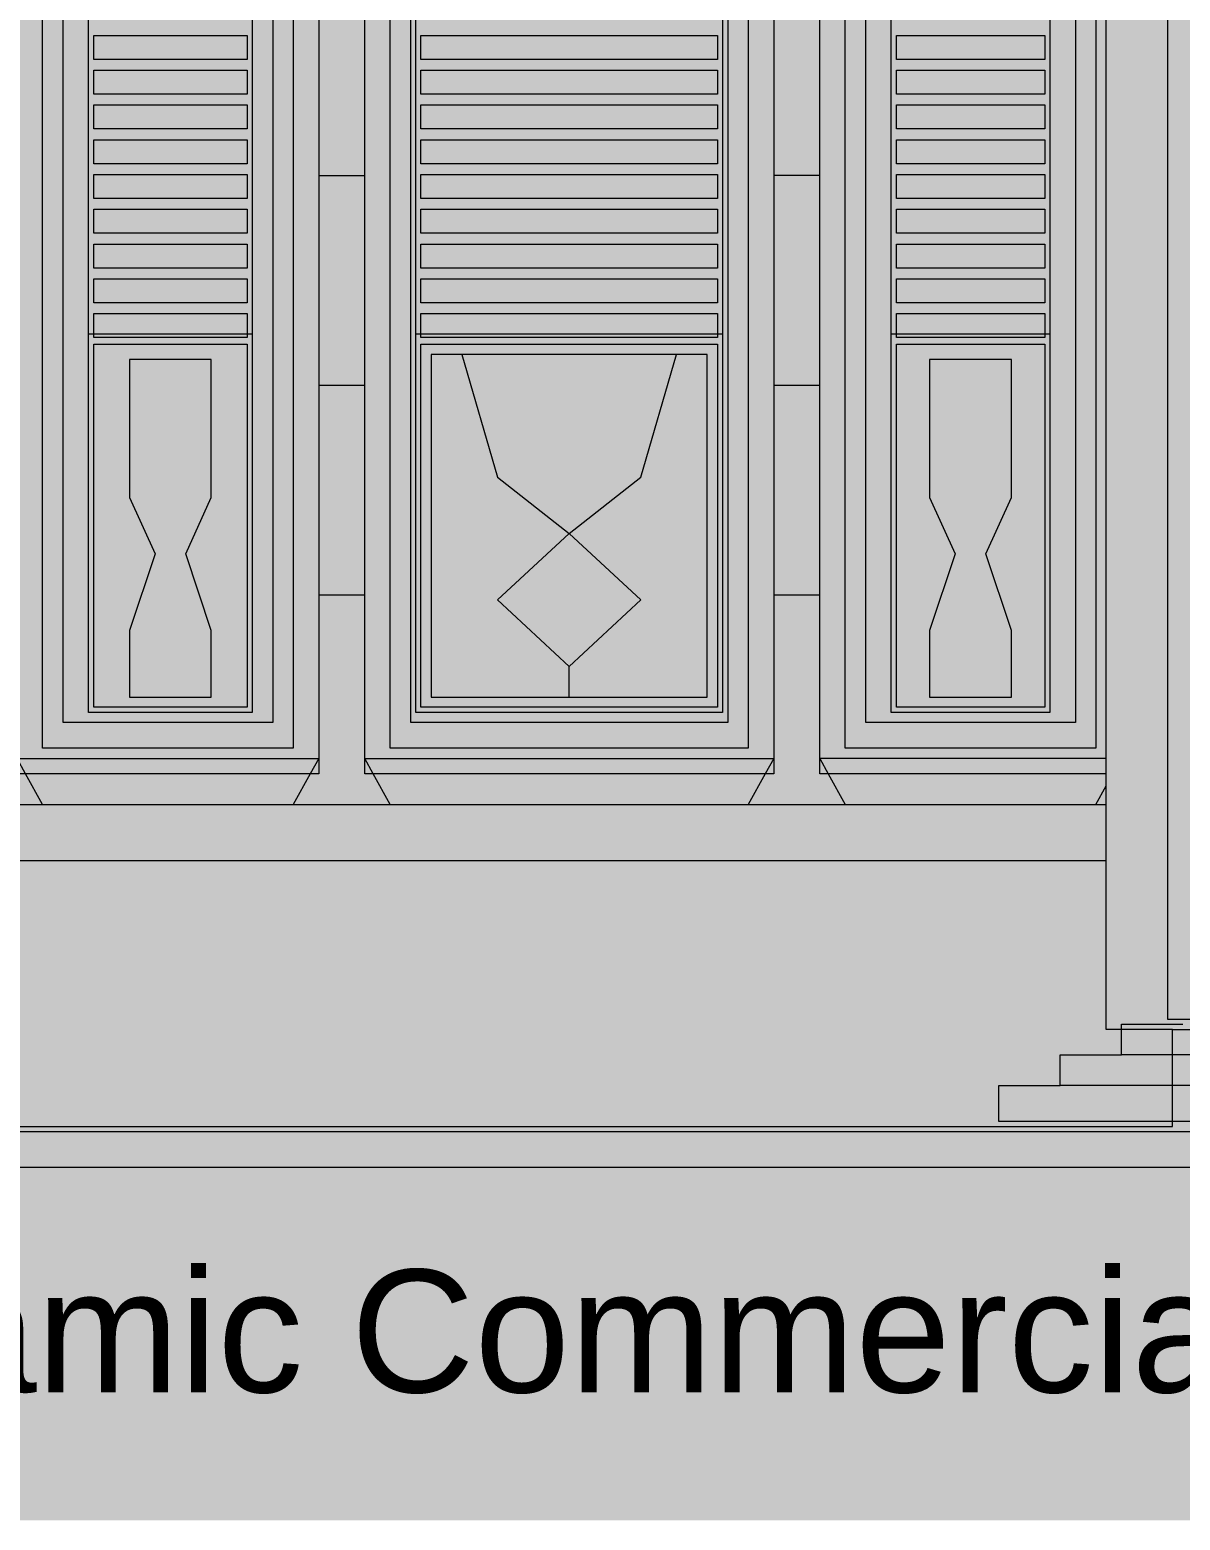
# Model space of a CAD drawing. Header units: millimetres. Extents: x -2412 to 16214, y -1176 to 12021.
# Drawn here: x 5260 to 8695, y -1176 to 3275 of the extents above; entities that cross this region are included whole.
import ezdxf
from ezdxf.enums import TextEntityAlignment as Align

# ---------------------------------------------------------------- set-up
doc = ezdxf.new("R2010")
doc.units = ezdxf.units.MM
for name, color, linetype, lineweight, true_color in [('00_WHITE_BACKGROUND', 7, 'Continuous', 18, 0xffffff), ('01_STRUCTURE', 7, 'Continuous', 18, 0x000000), ('03_FRAMES_DOORS', 7, 'Continuous', 18, 0x000000), ('04_GLAZING_SHUTTERS', 7, 'Continuous', 18, 0x000000), ('05_STONE_JOINTS', 7, 'Continuous', 18, 0x000000), ('08_STEPS', 7, 'Continuous', 18, 0x000000), ('10_REFERENCE_TITLE', 7, 'Continuous', 18, 0x000000)]:
    doc.layers.add(name, color=color, linetype=linetype, lineweight=lineweight, true_color=true_color)
doc.styles.add('REF_ARIAL', font='arial.ttf')

msp = doc.modelspace()

# ---------------------------------------------------------------- linework, layer by layer
at = {"layer": '00_WHITE_BACKGROUND', "lineweight": 18, "true_color": 0xffffff}
msp.add_solid([(-2412.2137, -1175.5725), (16213.7405, -1175.5725), (-2412.2137, 12015.2672), (16213.7405, 12015.2672)], dxfattribs=at)
at = {"layer": '01_STRUCTURE', "color": 7, "lineweight": 18, "true_color": 0x000000}
for points in [[(7618.3206, 2839.6947), (7618.3206, 3465.6489), (7618.3206, 4091.6031), (7618.3206, 4717.5573), (7618.3206, 5343.5115), (7618.3206, 5358.7786), (7619.2824, 5387.7405), (7622.1679, 5416.5649), (7626.9771, 5445.1603), (7633.6641, 5473.374), (7642.229, 5501.0992), (7652.6107, 5528.2137), (7664.7634, 5554.5954)], [(6122.1374, 2839.6947), (6122.1374, 2213.7405), (6122.1374, 1587.7863), (6122.1374, 1099.2366), (6122.1374, 1053.4351), (6096.687, 1053.4351), (5246.8244, 1053.4351), (5221.374, 1053.4351), (5221.374, 1099.2366), (5221.374, 1587.7863), (5221.374, 2213.7405), (5221.374, 2839.6947)], [(7480.916, 2213.7405), (7480.916, 1587.7863), (7480.916, 1099.2366), (7480.916, 1053.4351), (7455.4656, 1053.4351), (6284.9924, 1053.4351), (6259.542, 1053.4351), (6259.542, 1099.2366), (6259.542, 1587.7863), (6259.542, 2213.7405), (6259.542, 2839.6947)], [(8473.2824, 1053.4351), (7643.771, 1053.4351), (7618.3206, 1053.4351), (7618.3206, 1099.2366), (7618.3206, 1587.7863)], [(8671.7557, 290.0763), (8519.084, 290.0763), (8473.2824, 290.0763), (8473.2824, 793.8931), (8473.2824, 961.8321), (8473.2824, 1016.7939)], [(8671.7557, 290.0763), (10290.0763, 290.0763), (10412.2137, 290.0763), (10519.084, 290.0763), (10519.084, 656.4885)], [(4992.3664, 0), (8671.7557, 0), (8671.7557, 15.2672), (8671.7557, 122.1374), (8671.7557, 213.7405), (8671.7557, 290.0763)]]:
    msp.add_lwpolyline(points, dxfattribs=at)
at = {"layer": '03_FRAMES_DOORS', "color": 7, "lineweight": 18, "true_color": 0x000000}
for points in [[(6045.8015, 5297.7099), (6045.8015, 1129.771), (5297.7099, 1129.771), (5297.7099, 5297.7099)], [(7404.5802, 5297.7099), (7404.5802, 1129.771), (6335.8779, 1129.771), (6335.8779, 5297.7099)], [(8442.7481, 5297.7099), (8442.7481, 1129.771), (7694.6565, 1129.771), (7694.6565, 5297.7099)], [(5984.7328, 5251.9084), (5984.7328, 1206.1069), (5358.7786, 1206.1069), (5358.7786, 5251.9084)], [(7343.5115, 5251.9084), (7343.5115, 1206.1069), (6396.9466, 1206.1069), (6396.9466, 5251.9084)], [(8381.6794, 5251.9084), (8381.6794, 1206.1069), (7755.7252, 1206.1069), (7755.7252, 5251.9084)], [(8473.2824, 1099.2366), (8473.2824, 3618.3206), (8519.084, 3618.3206)], [(10244.2748, 320.6107), (10335.8779, 320.6107), (10335.8779, 3404.5802), (8656.4885, 3404.5802), (8656.4885, 320.6107), (8702.2901, 320.6107), (8748.0916, 320.6107)], [(7618.3206, 1587.7863), (7618.3206, 2213.7405)], [(5297.7099, 961.8321), (5246.8244, 1053.4351), (5221.374, 1099.2366), (6122.1374, 1099.2366), (6096.687, 1053.4351), (6045.8015, 961.8321)], [(6335.8779, 961.8321), (6284.9924, 1053.4351), (6259.542, 1099.2366), (7480.916, 1099.2366), (7455.4656, 1053.4351), (7404.5802, 961.8321)]]:
    msp.add_lwpolyline(points, dxfattribs=at)
msp.add_lwpolyline([(8473.2824, 1099.2366), (7618.3206, 1099.2366), (7643.771, 1053.4351), (7694.6565, 961.8321), (8442.7481, 961.8321), (8473.2824, 1016.7939), (8473.2824, 1053.4351)], close=True, dxfattribs=at)
at = {"layer": '04_GLAZING_SHUTTERS', "color": 7, "lineweight": 18, "true_color": 0x000000}
for points in [[(5435.1145, 2366.4122), (5435.1145, 4519.084)], [(5923.6641, 4519.084), (5923.6641, 2366.4122)], [(6412.2137, 2366.4122), (6412.2137, 4519.084)], [(7328.2443, 4519.084), (7328.2443, 2366.4122)], [(7832.0611, 2366.4122), (7832.0611, 4519.084)], [(8305.3435, 4519.084), (8305.3435, 2366.4122)], [(5450.3817, 2366.4122), (5450.3817, 2427.4809), (5908.3969, 2427.4809), (5908.3969, 2366.4122)], [(6427.4809, 2366.4122), (6427.4809, 2427.4809), (7312.9771, 2427.4809), (7312.9771, 2366.4122)], [(7847.3282, 2366.4122), (7847.3282, 2427.4809), (8290.0763, 2427.4809), (8290.0763, 2366.4122)], [(5450.3817, 2366.4122), (5435.1145, 2366.4122)], [(5923.6641, 2366.4122), (5923.6641, 1236.6412), (5435.1145, 1236.6412), (5435.1145, 2366.4122)], [(5908.3969, 2366.4122), (5450.3817, 2366.4122)], [(5908.3969, 2366.4122), (5908.3969, 2355.7252), (5450.3817, 2355.7252), (5450.3817, 2366.4122)], [(5923.6641, 2366.4122), (5908.3969, 2366.4122)], [(6427.4809, 2366.4122), (6412.2137, 2366.4122)], [(7328.2443, 2366.4122), (7328.2443, 1236.6412), (6412.2137, 1236.6412), (6412.2137, 2366.4122)], [(7312.9771, 2366.4122), (6427.4809, 2366.4122)], [(7312.9771, 2366.4122), (7312.9771, 2355.7252), (6427.4809, 2355.7252), (6427.4809, 2366.4122)], [(7328.2443, 2366.4122), (7312.9771, 2366.4122)], [(7847.3282, 2366.4122), (7832.0611, 2366.4122)], [(8305.3435, 2366.4122), (8305.3435, 1236.6412), (7832.0611, 1236.6412), (7832.0611, 2366.4122)], [(8290.0763, 2366.4122), (7847.3282, 2366.4122)], [(8290.0763, 2366.4122), (8290.0763, 2355.7252), (7847.3282, 2355.7252), (7847.3282, 2366.4122)], [(8305.3435, 2366.4122), (8290.0763, 2366.4122)], [(6549.6183, 2305.3435), (6458.0153, 2305.3435), (6458.0153, 1282.4427), (6870.229, 1282.4427)], [(7190.8397, 2305.3435), (6549.6183, 2305.3435)], [(6549.6183, 2305.3435), (6656.4885, 1938.9313), (6870.229, 1770.9924)], [(6870.229, 1770.9924), (7083.9695, 1938.9313), (7190.8397, 2305.3435)], [(6870.229, 1282.4427), (7282.4427, 1282.4427), (7282.4427, 2305.3435), (7190.8397, 2305.3435)], [(6870.229, 1770.9924), (6656.4885, 1572.5191), (6870.229, 1374.0458)], [(6870.229, 1374.0458), (7083.9695, 1572.5191), (6870.229, 1770.9924)], [(6870.229, 1282.4427), (6870.229, 1374.0458)]]:
    msp.add_lwpolyline(points, dxfattribs=at)
for points in [[(5450.3817, 3258.0153), (5908.3969, 3258.0153), (5908.3969, 3186.2595), (5450.3817, 3186.2595)], [(6427.4809, 3258.0153), (7312.9771, 3258.0153), (7312.9771, 3186.2595), (6427.4809, 3186.2595)], [(7847.3282, 3258.0153), (8290.0763, 3258.0153), (8290.0763, 3186.2595), (7847.3282, 3186.2595)], [(5450.3817, 3154.1985), (5908.3969, 3154.1985), (5908.3969, 3082.4427), (5450.3817, 3082.4427)], [(6427.4809, 3154.1985), (7312.9771, 3154.1985), (7312.9771, 3082.4427), (6427.4809, 3082.4427)], [(7847.3282, 3154.1985), (8290.0763, 3154.1985), (8290.0763, 3082.4427), (7847.3282, 3082.4427)], [(5450.3817, 3050.3817), (5908.3969, 3050.3817), (5908.3969, 2978.626), (5450.3817, 2978.626)], [(6427.4809, 3050.3817), (7312.9771, 3050.3817), (7312.9771, 2978.626), (6427.4809, 2978.626)], [(7847.3282, 3050.3817), (8290.0763, 3050.3817), (8290.0763, 2978.626), (7847.3282, 2978.626)], [(5450.3817, 2946.5649), (5908.3969, 2946.5649), (5908.3969, 2874.8092), (5450.3817, 2874.8092)], [(6427.4809, 2946.5649), (7312.9771, 2946.5649), (7312.9771, 2874.8092), (6427.4809, 2874.8092)], [(7847.3282, 2946.5649), (8290.0763, 2946.5649), (8290.0763, 2874.8092), (7847.3282, 2874.8092)], [(5450.3817, 2842.7481), (5908.3969, 2842.7481), (5908.3969, 2770.9924), (5450.3817, 2770.9924)], [(6427.4809, 2842.7481), (7312.9771, 2842.7481), (7312.9771, 2770.9924), (6427.4809, 2770.9924)], [(7847.3282, 2842.7481), (8290.0763, 2842.7481), (8290.0763, 2770.9924), (7847.3282, 2770.9924)], [(5450.3817, 2738.9313), (5908.3969, 2738.9313), (5908.3969, 2667.1756), (5450.3817, 2667.1756)], [(6427.4809, 2738.9313), (7312.9771, 2738.9313), (7312.9771, 2667.1756), (6427.4809, 2667.1756)], [(7847.3282, 2738.9313), (8290.0763, 2738.9313), (8290.0763, 2667.1756), (7847.3282, 2667.1756)], [(5450.3817, 2635.1145), (5908.3969, 2635.1145), (5908.3969, 2563.3588), (5450.3817, 2563.3588)], [(6427.4809, 2635.1145), (7312.9771, 2635.1145), (7312.9771, 2563.3588), (6427.4809, 2563.3588)], [(7847.3282, 2635.1145), (8290.0763, 2635.1145), (8290.0763, 2563.3588), (7847.3282, 2563.3588)], [(5450.3817, 2531.2977), (5908.3969, 2531.2977), (5908.3969, 2459.542), (5450.3817, 2459.542)], [(6427.4809, 2531.2977), (7312.9771, 2531.2977), (7312.9771, 2459.542), (6427.4809, 2459.542)], [(7847.3282, 2531.2977), (8290.0763, 2531.2977), (8290.0763, 2459.542), (7847.3282, 2459.542)], [(5450.3817, 2335.8779), (5908.3969, 2335.8779), (5908.3969, 1251.9084), (5450.3817, 1251.9084)], [(6427.4809, 2335.8779), (7312.9771, 2335.8779), (7312.9771, 1251.9084), (6427.4809, 1251.9084)], [(7847.3282, 2335.8779), (8290.0763, 2335.8779), (8290.0763, 1251.9084), (7847.3282, 1251.9084)], [(5557.2519, 2290.0763), (5557.2519, 1877.8626), (5633.5878, 1709.9237), (5557.2519, 1480.916), (5557.2519, 1282.4427), (5801.5267, 1282.4427), (5801.5267, 1480.916), (5725.1908, 1709.9237), (5801.5267, 1877.8626), (5801.5267, 2290.0763)], [(7946.5649, 2290.0763), (7946.5649, 1877.8626), (8022.9008, 1709.9237), (7946.5649, 1480.916), (7946.5649, 1282.4427), (8190.8397, 1282.4427), (8190.8397, 1480.916), (8114.5038, 1709.9237), (8190.8397, 1877.8626), (8190.8397, 2290.0763)]]:
    msp.add_lwpolyline(points, close=True, dxfattribs=at)
at = {"layer": '05_STONE_JOINTS', "color": 7, "lineweight": 18, "true_color": 0x000000}
for points in [[(6122.1374, 3465.6489), (6122.1374, 2839.6947), (6259.542, 2839.6947), (6259.542, 3465.6489)], [(7480.916, 2839.6947), (7480.916, 2213.7405), (7618.3206, 2213.7405), (7618.3206, 2839.6947)]]:
    msp.add_lwpolyline(points, close=True, dxfattribs=at)
for points in [[(7480.916, 3465.6489), (7480.916, 2839.6947)], [(6122.1374, 2213.7405), (6259.542, 2213.7405)], [(6122.1374, 1587.7863), (6259.542, 1587.7863)], [(7480.916, 1587.7863), (7618.3206, 1587.7863)], [(4992.3664, 961.8321), (5297.7099, 961.8321), (6045.8015, 961.8321), (6335.8779, 961.8321), (7404.5802, 961.8321), (7694.6565, 961.8321)], [(8442.7481, 961.8321), (8473.2824, 961.8321)], [(4992.3664, 793.8931), (8473.2824, 793.8931)]]:
    msp.add_lwpolyline(points, dxfattribs=at)
at = {"layer": '08_STEPS', "color": 7, "lineweight": 18, "true_color": 0x000000}
for points in [[(8519.084, 213.7405), (8519.084, 290.0763), (8519.084, 305.3435), (8702.2901, 305.3435)], [(8335.8779, 122.1374), (8335.8779, 213.7405), (8519.084, 213.7405)], [(10412.2137, 213.7405), (10290.0763, 213.7405), (8671.7557, 213.7405), (8519.084, 213.7405)], [(10595.4198, 122.1374), (10778.626, 122.1374), (10778.626, 15.2672), (10290.0763, 15.2672), (8671.7557, 15.2672), (8152.6718, 15.2672), (8152.6718, 122.1374), (8335.8779, 122.1374)], [(10595.4198, 122.1374), (10290.0763, 122.1374), (8671.7557, 122.1374), (8335.8779, 122.1374)]]:
    msp.add_lwpolyline(points, dxfattribs=at)
msp.add_lwpolyline([(-2412.2137, -15.2672), (16213.7405, -15.2672), (16213.7405, -122.1374), (-2412.2137, -122.1374)], close=True, dxfattribs=at)

# ---------------------------------------------------------------- texts
at = {"layer": '10_REFERENCE_TITLE', "lineweight": 18, "true_color": 0x000000, "style": 'REF_ARIAL'}
msp.add_text('Modern Islamic Commercial Elevation', height=366.412214, dxfattribs=at).set_placement((6900.7634, -793.8931), align=Align.CENTER)

doc.saveas('drawing.dxf')
